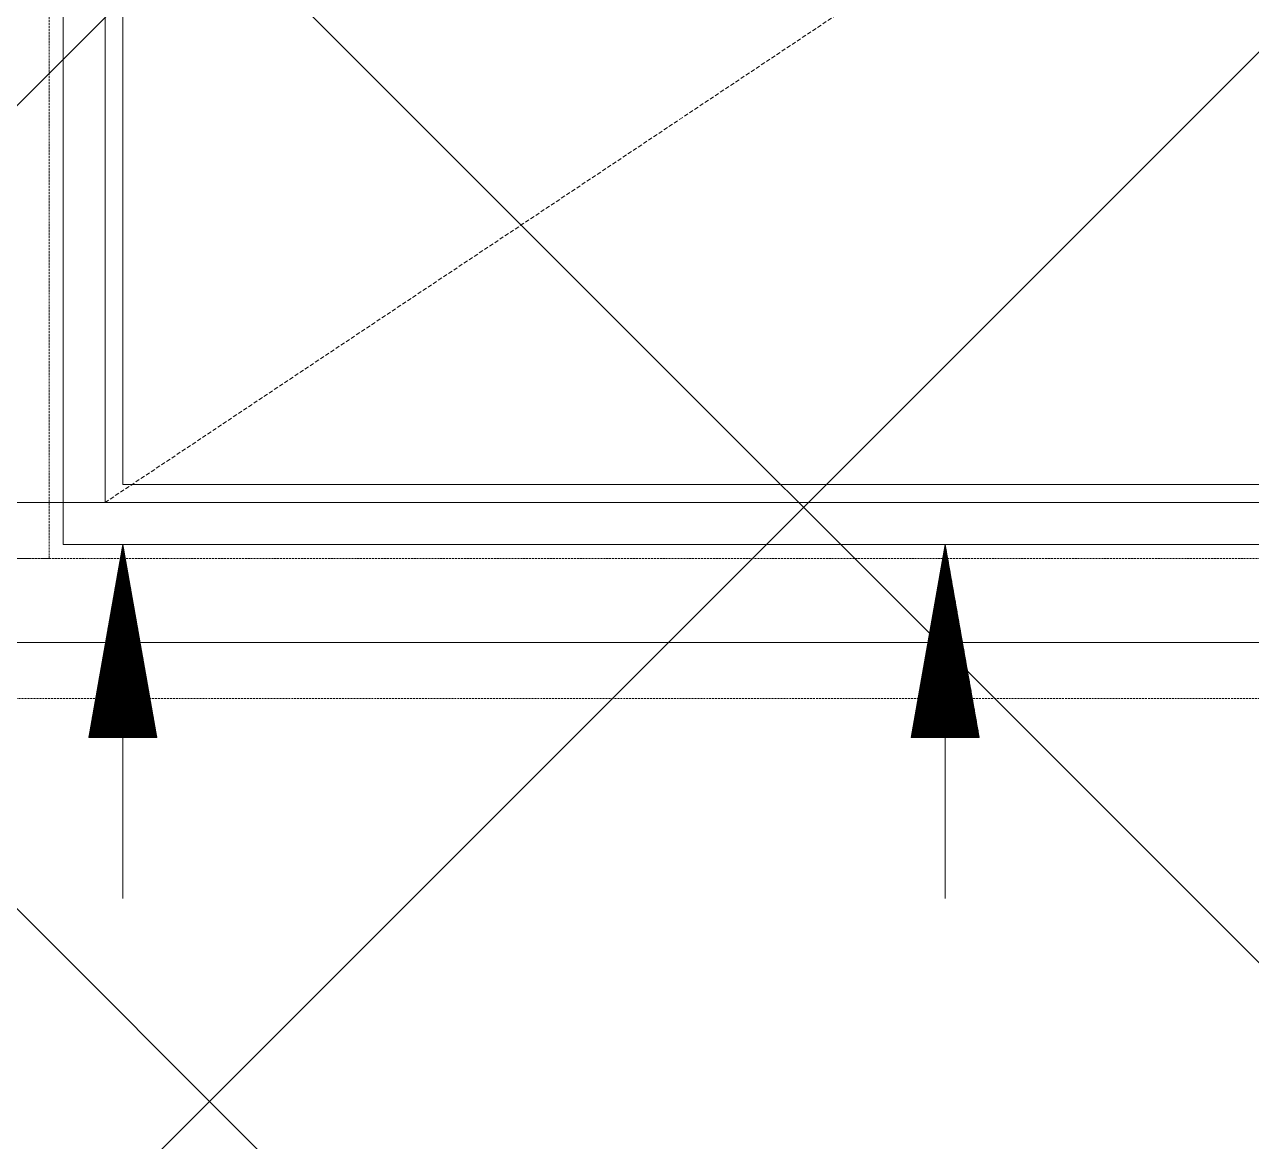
# Model space of a CAD drawing. Header units: inches. Extents: x -83664 to 20107, y -47222 to 19398.
# Drawn here: x -31031.5 to -30593.4, y -34746.7 to -34347.9 of the extents above; entities that cross this region are included whole.
import ezdxf

# ---------------------------------------------------------------- set-up
doc = ezdxf.new("R2010")
doc.units = ezdxf.units.IN
doc.header["$MEASUREMENT"] = 0
doc.linetypes.add('Hidden 0_50', pattern=[1.0584, 0.5292, -0.5292])
doc.linetypes.add('Hidden 1_5', pattern=[2.2, 1.5, -0.7])
for name, color, linetype, lineweight in [('A-DETL-GENF', 7, 'Continuous', 9), ('M-HVAC-CDFF', 7, 'Continuous', 9), ('M-HVAC-DUCT-ANNO', 7, 'Continuous', 9)]:
    doc.layers.add(name, color=color, linetype=linetype, lineweight=lineweight)
doc.layers.add('M-HVAC-DUCT', color=7, linetype='Continuous', lineweight=9, true_color=0xffe97f)

# ---------------------------------------------------------------- blocks, each defined once
blk = doc.blocks.new('GCE-AT-Return Register Grille Rectangular - 600x400-8275311-FIRST FLOOR AC CONDITIONING LAYOUT - PART A')
at = {"layer": 'A-DETL-GENF', "color": 6, "true_color": 0xff00ff}
for p, q in [((113940.28, 63838.67), (113928.12, 63769.7)), ((113940.28, 63838.67), (113928.12, 63769.7)), ((113940.08, 63837.54), (113940.08, 63769.7)), ((113940.18, 63838.1), (113940.18, 63769.7)), ((113940.28, 63838.67), (113952.44, 63769.7)), ((113940.28, 63838.67), (113940.28, 63769.7)), ((113940.28, 63838.67), (113940.28, 63769.7)), ((113940.38, 63838.1), (113940.38, 63769.7)), ((113940.48, 63837.54), (113940.48, 63769.7)), ((114233.93, 63838.67), (114221.77, 63769.7)), ((114233.93, 63838.67), (114221.77, 63769.7)), ((114233.73, 63837.54), (114233.73, 63769.7)), ((114233.83, 63838.1), (114233.83, 63769.7)), ((114233.93, 63838.67), (114246.09, 63769.7)), ((114233.93, 63838.67), (114233.93, 63769.7)), ((114233.93, 63838.67), (114233.93, 63769.7)), ((114234.03, 63838.1), (114234.03, 63769.7)), ((114234.13, 63837.54), (114234.13, 63769.7)), ((113939.28, 63833), (113939.28, 63769.7)), ((113939.38, 63833.57), (113939.38, 63769.7)), ((113939.48, 63834.13), (113939.48, 63769.7)), ((113939.58, 63834.7), (113939.58, 63769.7)), ((113939.68, 63835.27), (113939.68, 63769.7)), ((113939.78, 63835.83), (113939.78, 63769.7)), ((113939.88, 63836.4), (113939.88, 63769.7)), ((113939.98, 63836.97), (113939.98, 63769.7)), ((113940.58, 63836.97), (113940.58, 63769.7)), ((113940.68, 63836.4), (113940.68, 63769.7)), ((113940.78, 63835.83), (113940.78, 63769.7)), ((113940.88, 63835.27), (113940.88, 63769.7)), ((113940.98, 63834.7), (113940.98, 63769.7)), ((113941.08, 63834.13), (113941.08, 63769.7)), ((113941.18, 63833.57), (113941.18, 63769.7)), ((113941.28, 63833), (113941.28, 63769.7)), ((114232.93, 63833), (114232.93, 63769.7)), ((114233.03, 63833.57), (114233.03, 63769.7)), ((114233.13, 63834.13), (114233.13, 63769.7)), ((114233.23, 63834.7), (114233.23, 63769.7)), ((114233.33, 63835.27), (114233.33, 63769.7)), ((114233.43, 63835.83), (114233.43, 63769.7)), ((114233.53, 63836.4), (114233.53, 63769.7)), ((114233.63, 63836.97), (114233.63, 63769.7)), ((114234.23, 63836.97), (114234.23, 63769.7)), ((114234.33, 63836.4), (114234.33, 63769.7)), ((114234.43, 63835.83), (114234.43, 63769.7)), ((114234.53, 63835.27), (114234.53, 63769.7)), ((114234.63, 63834.7), (114234.63, 63769.7)), ((114234.73, 63834.13), (114234.73, 63769.7)), ((114234.83, 63833.57), (114234.83, 63769.7)), ((114234.93, 63833), (114234.93, 63769.7)), ((113938.48, 63828.46), (113938.48, 63769.7)), ((113938.58, 63829.03), (113938.58, 63769.7)), ((113938.68, 63829.6), (113938.68, 63769.7)), ((113938.78, 63830.16), (113938.78, 63769.7)), ((113938.88, 63830.73), (113938.88, 63769.7)), ((113938.98, 63831.3), (113938.98, 63769.7)), ((113939.08, 63831.86), (113939.08, 63769.7)), ((113939.18, 63832.43), (113939.18, 63769.7)), ((113941.38, 63832.43), (113941.38, 63769.7)), ((113941.48, 63831.86), (113941.48, 63769.7)), ((113941.58, 63831.3), (113941.58, 63769.7)), ((113941.68, 63830.73), (113941.68, 63769.7)), ((113941.78, 63830.16), (113941.78, 63769.7)), ((113941.88, 63829.6), (113941.88, 63769.7)), ((113941.98, 63829.03), (113941.98, 63769.7)), ((113942.08, 63828.46), (113942.08, 63769.7)), ((114232.13, 63828.46), (114232.13, 63769.7)), ((114232.23, 63829.03), (114232.23, 63769.7)), ((114232.33, 63829.6), (114232.33, 63769.7)), ((114232.43, 63830.16), (114232.43, 63769.7)), ((114232.53, 63830.73), (114232.53, 63769.7)), ((114232.63, 63831.3), (114232.63, 63769.7)), ((114232.73, 63831.86), (114232.73, 63769.7)), ((114232.83, 63832.43), (114232.83, 63769.7)), ((114235.03, 63832.43), (114235.03, 63769.7)), ((114235.13, 63831.86), (114235.13, 63769.7)), ((114235.23, 63831.3), (114235.23, 63769.7)), ((114235.33, 63830.73), (114235.33, 63769.7)), ((114235.43, 63830.16), (114235.43, 63769.7)), ((114235.53, 63829.6), (114235.53, 63769.7)), ((114235.63, 63829.03), (114235.63, 63769.7)), ((114235.73, 63828.46), (114235.73, 63769.7)), ((113937.78, 63824.49), (113937.78, 63769.7)), ((113937.88, 63825.06), (113937.88, 63769.7)), ((113937.98, 63825.63), (113937.98, 63769.7)), ((113938.08, 63826.19), (113938.08, 63769.7)), ((113938.18, 63826.76), (113938.18, 63769.7)), ((113938.28, 63827.33), (113938.28, 63769.7)), ((113938.38, 63827.89), (113938.38, 63769.7)), ((113942.18, 63827.89), (113942.18, 63769.7)), ((113942.28, 63827.33), (113942.28, 63769.7)), ((113942.38, 63826.76), (113942.38, 63769.7)), ((113942.48, 63826.19), (113942.48, 63769.7)), ((113942.58, 63825.63), (113942.58, 63769.7)), ((113942.68, 63825.06), (113942.68, 63769.7)), ((113942.78, 63824.49), (113942.78, 63769.7)), ((114231.43, 63824.49), (114231.43, 63769.7)), ((114231.53, 63825.06), (114231.53, 63769.7)), ((114231.63, 63825.63), (114231.63, 63769.7)), ((114231.73, 63826.19), (114231.73, 63769.7)), ((114231.83, 63826.76), (114231.83, 63769.7)), ((114231.93, 63827.33), (114231.93, 63769.7)), ((114232.03, 63827.89), (114232.03, 63769.7)), ((114235.83, 63827.89), (114235.83, 63769.7)), ((114235.93, 63827.33), (114235.93, 63769.7)), ((114236.03, 63826.76), (114236.03, 63769.7)), ((114236.13, 63826.19), (114236.13, 63769.7)), ((114236.23, 63825.63), (114236.23, 63769.7)), ((114236.33, 63825.06), (114236.33, 63769.7)), ((114236.43, 63824.49), (114236.43, 63769.7)), ((113936.98, 63819.95), (113936.98, 63769.7)), ((113937.08, 63820.52), (113937.08, 63769.7)), ((113937.18, 63821.09), (113937.18, 63769.7)), ((113937.28, 63821.66), (113937.28, 63769.7)), ((113937.38, 63822.22), (113937.38, 63769.7)), ((113937.48, 63822.79), (113937.48, 63769.7)), ((113937.58, 63823.36), (113937.58, 63769.7)), ((113937.68, 63823.92), (113937.68, 63769.7)), ((113942.88, 63823.92), (113942.88, 63769.7)), ((113942.98, 63823.36), (113942.98, 63769.7)), ((113943.08, 63822.79), (113943.08, 63769.7)), ((113943.18, 63822.22), (113943.18, 63769.7)), ((113943.28, 63821.66), (113943.28, 63769.7)), ((113943.38, 63821.09), (113943.38, 63769.7)), ((113943.48, 63820.52), (113943.48, 63769.7)), ((113943.58, 63819.95), (113943.58, 63769.7)), ((114230.63, 63819.95), (114230.63, 63769.7)), ((114230.73, 63820.52), (114230.73, 63769.7)), ((114230.83, 63821.09), (114230.83, 63769.7)), ((114230.93, 63821.66), (114230.93, 63769.7)), ((114231.03, 63822.22), (114231.03, 63769.7)), ((114231.13, 63822.79), (114231.13, 63769.7)), ((114231.23, 63823.36), (114231.23, 63769.7)), ((114231.33, 63823.92), (114231.33, 63769.7)), ((114236.53, 63823.92), (114236.53, 63769.7)), ((114236.63, 63823.36), (114236.63, 63769.7)), ((114236.73, 63822.79), (114236.73, 63769.7)), ((114236.83, 63822.22), (114236.83, 63769.7)), ((114236.93, 63821.66), (114236.93, 63769.7)), ((114237.03, 63821.09), (114237.03, 63769.7)), ((114237.13, 63820.52), (114237.13, 63769.7)), ((114237.23, 63819.95), (114237.23, 63769.7)), ((113936.18, 63815.42), (113936.18, 63769.7)), ((113936.28, 63815.98), (113936.28, 63769.7)), ((113936.38, 63816.55), (113936.38, 63769.7)), ((113936.48, 63817.12), (113936.48, 63769.7)), ((113936.58, 63817.69), (113936.58, 63769.7)), ((113936.68, 63818.25), (113936.68, 63769.7)), ((113936.78, 63818.82), (113936.78, 63769.7)), ((113936.88, 63819.39), (113936.88, 63769.7)), ((113943.68, 63819.39), (113943.68, 63769.7)), ((113943.78, 63818.82), (113943.78, 63769.7)), ((113943.88, 63818.25), (113943.88, 63769.7)), ((113943.98, 63817.69), (113943.98, 63769.7)), ((113944.08, 63817.12), (113944.08, 63769.7)), ((113944.18, 63816.55), (113944.18, 63769.7)), ((113944.28, 63815.98), (113944.28, 63769.7)), ((113944.38, 63815.42), (113944.38, 63769.7)), ((114229.83, 63815.42), (114229.83, 63769.7)), ((114229.93, 63815.98), (114229.93, 63769.7)), ((114230.03, 63816.55), (114230.03, 63769.7)), ((114230.13, 63817.12), (114230.13, 63769.7)), ((114230.23, 63817.69), (114230.23, 63769.7)), ((114230.33, 63818.25), (114230.33, 63769.7)), ((114230.43, 63818.82), (114230.43, 63769.7)), ((114230.53, 63819.39), (114230.53, 63769.7)), ((114237.33, 63819.39), (114237.33, 63769.7)), ((114237.43, 63818.82), (114237.43, 63769.7)), ((114237.53, 63818.25), (114237.53, 63769.7)), ((114237.63, 63817.69), (114237.63, 63769.7)), ((114237.73, 63817.12), (114237.73, 63769.7)), ((114237.83, 63816.55), (114237.83, 63769.7)), ((114237.93, 63815.98), (114237.93, 63769.7)), ((114238.03, 63815.42), (114238.03, 63769.7)), ((113935.48, 63811.45), (113935.48, 63769.7)), ((113935.58, 63812.01), (113935.58, 63769.7)), ((113935.68, 63812.58), (113935.68, 63769.7)), ((113935.78, 63813.15), (113935.78, 63769.7)), ((113935.88, 63813.72), (113935.88, 63769.7)), ((113935.98, 63814.28), (113935.98, 63769.7)), ((113936.08, 63814.85), (113936.08, 63769.7)), ((113944.48, 63814.85), (113944.48, 63769.7)), ((113944.58, 63814.28), (113944.58, 63769.7)), ((113944.68, 63813.72), (113944.68, 63769.7)), ((113944.78, 63813.15), (113944.78, 63769.7)), ((113944.88, 63812.58), (113944.88, 63769.7)), ((113944.98, 63812.01), (113944.98, 63769.7)), ((113945.08, 63811.45), (113945.08, 63769.7)), ((114229.13, 63811.45), (114229.13, 63769.7)), ((114229.23, 63812.01), (114229.23, 63769.7)), ((114229.33, 63812.58), (114229.33, 63769.7)), ((114229.43, 63813.15), (114229.43, 63769.7)), ((114229.53, 63813.72), (114229.53, 63769.7)), ((114229.63, 63814.28), (114229.63, 63769.7)), ((114229.73, 63814.85), (114229.73, 63769.7)), ((114238.13, 63814.85), (114238.13, 63769.7)), ((114238.23, 63814.28), (114238.23, 63769.7)), ((114238.33, 63813.72), (114238.33, 63769.7)), ((114238.43, 63813.15), (114238.43, 63769.7)), ((114238.53, 63812.58), (114238.53, 63769.7)), ((114238.63, 63812.01), (114238.63, 63769.7)), ((114238.73, 63811.45), (114238.73, 63769.7)), ((113934.68, 63806.91), (113934.68, 63769.7)), ((113934.78, 63807.48), (113934.78, 63769.7)), ((113934.88, 63808.04), (113934.88, 63769.7)), ((113934.98, 63808.61), (113934.98, 63769.7)), ((113935.08, 63809.18), (113935.08, 63769.7)), ((113935.18, 63809.75), (113935.18, 63769.7)), ((113935.28, 63810.31), (113935.28, 63769.7)), ((113935.38, 63810.88), (113935.38, 63769.7)), ((113945.18, 63810.88), (113945.18, 63769.7)), ((113945.28, 63810.31), (113945.28, 63769.7)), ((113945.38, 63809.75), (113945.38, 63769.7)), ((113945.48, 63809.18), (113945.48, 63769.7)), ((113945.58, 63808.61), (113945.58, 63769.7)), ((113945.68, 63808.04), (113945.68, 63769.7)), ((113945.78, 63807.48), (113945.78, 63769.7)), ((113945.88, 63806.91), (113945.88, 63769.7)), ((114228.33, 63806.91), (114228.33, 63769.7)), ((114228.43, 63807.48), (114228.43, 63769.7)), ((114228.53, 63808.04), (114228.53, 63769.7)), ((114228.63, 63808.61), (114228.63, 63769.7)), ((114228.73, 63809.18), (114228.73, 63769.7)), ((114228.83, 63809.75), (114228.83, 63769.7)), ((114228.93, 63810.31), (114228.93, 63769.7)), ((114229.03, 63810.88), (114229.03, 63769.7)), ((114238.83, 63810.88), (114238.83, 63769.7)), ((114238.93, 63810.31), (114238.93, 63769.7)), ((114239.03, 63809.75), (114239.03, 63769.7)), ((114239.13, 63809.18), (114239.13, 63769.7)), ((114239.23, 63808.61), (114239.23, 63769.7)), ((114239.33, 63808.04), (114239.33, 63769.7)), ((114239.43, 63807.48), (114239.43, 63769.7)), ((114239.53, 63806.91), (114239.53, 63769.7)), ((113933.88, 63802.37), (113933.88, 63769.7)), ((113933.98, 63802.94), (113933.98, 63769.7)), ((113934.08, 63803.51), (113934.08, 63769.7)), ((113934.18, 63804.07), (113934.18, 63769.7)), ((113934.28, 63804.64), (113934.28, 63769.7)), ((113934.38, 63805.21), (113934.38, 63769.7)), ((113934.48, 63805.78), (113934.48, 63769.7)), ((113934.58, 63806.34), (113934.58, 63769.7)), ((113945.98, 63806.34), (113945.98, 63769.7)), ((113946.08, 63805.78), (113946.08, 63769.7)), ((113946.18, 63805.21), (113946.18, 63769.7)), ((113946.28, 63804.64), (113946.28, 63769.7)), ((113946.38, 63804.07), (113946.38, 63769.7)), ((113946.48, 63803.51), (113946.48, 63769.7)), ((113946.58, 63802.94), (113946.58, 63769.7)), ((113946.68, 63802.37), (113946.68, 63769.7)), ((114227.53, 63802.37), (114227.53, 63769.7)), ((114227.63, 63802.94), (114227.63, 63769.7)), ((114227.73, 63803.51), (114227.73, 63769.7)), ((114227.83, 63804.07), (114227.83, 63769.7)), ((114227.93, 63804.64), (114227.93, 63769.7)), ((114228.03, 63805.21), (114228.03, 63769.7)), ((114228.13, 63805.78), (114228.13, 63769.7)), ((114228.23, 63806.34), (114228.23, 63769.7)), ((114239.63, 63806.34), (114239.63, 63769.7)), ((114239.73, 63805.78), (114239.73, 63769.7)), ((114239.83, 63805.21), (114239.83, 63769.7)), ((114239.93, 63804.64), (114239.93, 63769.7)), ((114240.03, 63804.07), (114240.03, 63769.7)), ((114240.13, 63803.51), (114240.13, 63769.7)), ((114240.23, 63802.94), (114240.23, 63769.7)), ((114240.33, 63802.37), (114240.33, 63769.7)), ((113933.08, 63797.84), (113933.08, 63769.7)), ((113933.18, 63798.4), (113933.18, 63769.7)), ((113933.28, 63798.97), (113933.28, 63769.7)), ((113933.38, 63799.54), (113933.38, 63769.7)), ((113933.48, 63800.1), (113933.48, 63769.7)), ((113933.58, 63800.67), (113933.58, 63769.7)), ((113933.68, 63801.24), (113933.68, 63769.7)), ((113933.78, 63801.81), (113933.78, 63769.7)), ((113946.78, 63801.81), (113946.78, 63769.7)), ((113946.88, 63801.24), (113946.88, 63769.7)), ((113946.98, 63800.67), (113946.98, 63769.7)), ((113947.08, 63800.1), (113947.08, 63769.7)), ((113947.18, 63799.54), (113947.18, 63769.7)), ((113947.28, 63798.97), (113947.28, 63769.7)), ((113947.38, 63798.4), (113947.38, 63769.7)), ((113947.48, 63797.84), (113947.48, 63769.7)), ((114226.73, 63797.84), (114226.73, 63769.7)), ((114226.83, 63798.4), (114226.83, 63769.7)), ((114226.93, 63798.97), (114226.93, 63769.7)), ((114227.03, 63799.54), (114227.03, 63769.7)), ((114227.13, 63800.1), (114227.13, 63769.7)), ((114227.23, 63800.67), (114227.23, 63769.7)), ((114227.33, 63801.24), (114227.33, 63769.7)), ((114227.43, 63801.81), (114227.43, 63769.7)), ((114240.43, 63801.81), (114240.43, 63769.7)), ((114240.53, 63801.24), (114240.53, 63769.7)), ((114240.63, 63800.67), (114240.63, 63769.7)), ((114240.73, 63800.1), (114240.73, 63769.7)), ((114240.83, 63799.54), (114240.83, 63769.7)), ((114240.93, 63798.97), (114240.93, 63769.7)), ((114241.03, 63798.4), (114241.03, 63769.7)), ((114241.13, 63797.84), (114241.13, 63769.7)), ((113932.38, 63793.87), (113932.38, 63769.7)), ((113932.48, 63794.43), (113932.48, 63769.7)), ((113932.58, 63795), (113932.58, 63769.7)), ((113932.68, 63795.57), (113932.68, 63769.7)), ((113932.78, 63796.13), (113932.78, 63769.7)), ((113932.88, 63796.7), (113932.88, 63769.7)), ((113932.98, 63797.27), (113932.98, 63769.7)), ((113947.58, 63797.27), (113947.58, 63769.7)), ((113947.68, 63796.7), (113947.68, 63769.7)), ((113947.78, 63796.13), (113947.78, 63769.7)), ((113947.88, 63795.57), (113947.88, 63769.7)), ((113947.98, 63795), (113947.98, 63769.7)), ((113948.08, 63794.43), (113948.08, 63769.7)), ((113948.18, 63793.87), (113948.18, 63769.7)), ((114226.03, 63793.87), (114226.03, 63769.7)), ((114226.13, 63794.43), (114226.13, 63769.7)), ((114226.23, 63795), (114226.23, 63769.7)), ((114226.33, 63795.57), (114226.33, 63769.7)), ((114226.43, 63796.13), (114226.43, 63769.7)), ((114226.53, 63796.7), (114226.53, 63769.7)), ((114226.63, 63797.27), (114226.63, 63769.7)), ((114241.23, 63797.27), (114241.23, 63769.7)), ((114241.33, 63796.7), (114241.33, 63769.7)), ((114241.43, 63796.13), (114241.43, 63769.7)), ((114241.53, 63795.57), (114241.53, 63769.7)), ((114241.63, 63795), (114241.63, 63769.7)), ((114241.73, 63794.43), (114241.73, 63769.7)), ((114241.83, 63793.87), (114241.83, 63769.7)), ((113931.58, 63789.33), (113931.58, 63769.7)), ((113931.68, 63789.9), (113931.68, 63769.7)), ((113931.78, 63790.46), (113931.78, 63769.7)), ((113931.88, 63791.03), (113931.88, 63769.7)), ((113931.98, 63791.6), (113931.98, 63769.7)), ((113932.08, 63792.16), (113932.08, 63769.7)), ((113932.18, 63792.73), (113932.18, 63769.7)), ((113932.28, 63793.3), (113932.28, 63769.7)), ((113948.28, 63793.3), (113948.28, 63769.7)), ((113948.38, 63792.73), (113948.38, 63769.7)), ((113948.48, 63792.16), (113948.48, 63769.7)), ((113948.58, 63791.6), (113948.58, 63769.7)), ((113948.68, 63791.03), (113948.68, 63769.7)), ((113948.78, 63790.46), (113948.78, 63769.7)), ((113948.88, 63789.9), (113948.88, 63769.7)), ((113948.98, 63789.33), (113948.98, 63769.7)), ((114225.23, 63789.33), (114225.23, 63769.7)), ((114225.33, 63789.9), (114225.33, 63769.7)), ((114225.43, 63790.46), (114225.43, 63769.7)), ((114225.53, 63791.03), (114225.53, 63769.7)), ((114225.63, 63791.6), (114225.63, 63769.7)), ((114225.73, 63792.16), (114225.73, 63769.7)), ((114225.83, 63792.73), (114225.83, 63769.7)), ((114225.93, 63793.3), (114225.93, 63769.7)), ((114241.93, 63793.3), (114241.93, 63769.7)), ((114242.03, 63792.73), (114242.03, 63769.7)), ((114242.13, 63792.16), (114242.13, 63769.7)), ((114242.23, 63791.6), (114242.23, 63769.7)), ((114242.33, 63791.03), (114242.33, 63769.7)), ((114242.43, 63790.46), (114242.43, 63769.7)), ((114242.53, 63789.9), (114242.53, 63769.7)), ((114242.63, 63789.33), (114242.63, 63769.7)), ((113930.78, 63784.79), (113930.78, 63769.7)), ((113930.88, 63785.36), (113930.88, 63769.7)), ((113930.98, 63785.93), (113930.98, 63769.7)), ((113931.08, 63786.49), (113931.08, 63769.7)), ((113931.18, 63787.06), (113931.18, 63769.7)), ((113931.28, 63787.63), (113931.28, 63769.7)), ((113931.38, 63788.19), (113931.38, 63769.7)), ((113931.48, 63788.76), (113931.48, 63769.7)), ((113949.08, 63788.76), (113949.08, 63769.7)), ((113949.18, 63788.19), (113949.18, 63769.7)), ((113949.28, 63787.63), (113949.28, 63769.7)), ((113949.38, 63787.06), (113949.38, 63769.7)), ((113949.48, 63786.49), (113949.48, 63769.7)), ((113949.58, 63785.93), (113949.58, 63769.7)), ((113949.68, 63785.36), (113949.68, 63769.7)), ((113949.78, 63784.79), (113949.78, 63769.7)), ((114224.43, 63784.79), (114224.43, 63769.7)), ((114224.53, 63785.36), (114224.53, 63769.7)), ((114224.63, 63785.93), (114224.63, 63769.7)), ((114224.73, 63786.49), (114224.73, 63769.7)), ((114224.83, 63787.06), (114224.83, 63769.7)), ((114224.93, 63787.63), (114224.93, 63769.7)), ((114225.03, 63788.19), (114225.03, 63769.7)), ((114225.13, 63788.76), (114225.13, 63769.7)), ((114242.73, 63788.76), (114242.73, 63769.7)), ((114242.83, 63788.19), (114242.83, 63769.7)), ((114242.93, 63787.63), (114242.93, 63769.7)), ((114243.03, 63787.06), (114243.03, 63769.7)), ((114243.13, 63786.49), (114243.13, 63769.7)), ((114243.23, 63785.93), (114243.23, 63769.7)), ((114243.33, 63785.36), (114243.33, 63769.7)), ((114243.43, 63784.79), (114243.43, 63769.7)), ((113929.98, 63780.26), (113929.98, 63769.7)), ((113930.08, 63780.82), (113930.08, 63769.7)), ((113930.18, 63781.39), (113930.18, 63769.7)), ((113930.28, 63781.96), (113930.28, 63769.7)), ((113930.38, 63782.52), (113930.38, 63769.7)), ((113930.48, 63783.09), (113930.48, 63769.7)), ((113930.58, 63783.66), (113930.58, 63769.7)), ((113930.68, 63784.22), (113930.68, 63769.7)), ((113949.88, 63784.22), (113949.88, 63769.7)), ((113949.98, 63783.66), (113949.98, 63769.7)), ((113950.08, 63783.09), (113950.08, 63769.7)), ((113950.18, 63782.52), (113950.18, 63769.7)), ((113950.28, 63781.96), (113950.28, 63769.7)), ((113950.38, 63781.39), (113950.38, 63769.7)), ((113950.48, 63780.82), (113950.48, 63769.7)), ((113950.58, 63780.26), (113950.58, 63769.7)), ((114223.63, 63780.26), (114223.63, 63769.7)), ((114223.73, 63780.82), (114223.73, 63769.7)), ((114223.83, 63781.39), (114223.83, 63769.7)), ((114223.93, 63781.96), (114223.93, 63769.7)), ((114224.03, 63782.52), (114224.03, 63769.7)), ((114224.13, 63783.09), (114224.13, 63769.7)), ((114224.23, 63783.66), (114224.23, 63769.7)), ((114224.33, 63784.22), (114224.33, 63769.7)), ((114243.53, 63784.22), (114243.53, 63769.7)), ((114243.63, 63783.66), (114243.63, 63769.7)), ((114243.73, 63783.09), (114243.73, 63769.7)), ((114243.83, 63782.52), (114243.83, 63769.7)), ((114243.93, 63781.96), (114243.93, 63769.7)), ((114244.03, 63781.39), (114244.03, 63769.7)), ((114244.13, 63780.82), (114244.13, 63769.7)), ((114244.23, 63780.26), (114244.23, 63769.7)), ((113929.28, 63776.29), (113929.28, 63769.7)), ((113929.38, 63776.85), (113929.38, 63769.7)), ((113929.48, 63777.42), (113929.48, 63769.7)), ((113929.58, 63777.99), (113929.58, 63769.7)), ((113929.68, 63778.55), (113929.68, 63769.7)), ((113929.78, 63779.12), (113929.78, 63769.7)), ((113929.88, 63779.69), (113929.88, 63769.7)), ((113950.68, 63779.69), (113950.68, 63769.7)), ((113950.78, 63779.12), (113950.78, 63769.7)), ((113950.88, 63778.55), (113950.88, 63769.7)), ((113950.98, 63777.99), (113950.98, 63769.7)), ((113951.08, 63777.42), (113951.08, 63769.7)), ((113951.18, 63776.85), (113951.18, 63769.7)), ((113951.28, 63776.29), (113951.28, 63769.7)), ((114222.93, 63776.29), (114222.93, 63769.7)), ((114223.03, 63776.85), (114223.03, 63769.7)), ((114223.13, 63777.42), (114223.13, 63769.7)), ((114223.23, 63777.99), (114223.23, 63769.7)), ((114223.33, 63778.55), (114223.33, 63769.7)), ((114223.43, 63779.12), (114223.43, 63769.7)), ((114223.53, 63779.69), (114223.53, 63769.7)), ((114244.33, 63779.69), (114244.33, 63769.7)), ((114244.43, 63779.12), (114244.43, 63769.7)), ((114244.53, 63778.55), (114244.53, 63769.7)), ((114244.63, 63777.99), (114244.63, 63769.7)), ((114244.73, 63777.42), (114244.73, 63769.7)), ((114244.83, 63776.85), (114244.83, 63769.7)), ((114244.93, 63776.29), (114244.93, 63769.7)), ((113928.48, 63771.75), (113928.48, 63769.7)), ((113928.58, 63772.32), (113928.58, 63769.7)), ((113928.68, 63772.88), (113928.68, 63769.7)), ((113928.78, 63773.45), (113928.78, 63769.7)), ((113928.88, 63774.02), (113928.88, 63769.7)), ((113928.98, 63774.58), (113928.98, 63769.7)), ((113929.08, 63775.15), (113929.08, 63769.7)), ((113929.18, 63775.72), (113929.18, 63769.7)), ((113951.38, 63775.72), (113951.38, 63769.7)), ((113951.48, 63775.15), (113951.48, 63769.7)), ((113951.58, 63774.58), (113951.58, 63769.7)), ((113951.68, 63774.02), (113951.68, 63769.7)), ((113951.78, 63773.45), (113951.78, 63769.7)), ((113951.88, 63772.88), (113951.88, 63769.7)), ((113951.98, 63772.32), (113951.98, 63769.7)), ((113952.08, 63771.75), (113952.08, 63769.7)), ((114222.13, 63771.75), (114222.13, 63769.7)), ((114222.23, 63772.32), (114222.23, 63769.7)), ((114222.33, 63772.88), (114222.33, 63769.7)), ((114222.43, 63773.45), (114222.43, 63769.7)), ((114222.53, 63774.02), (114222.53, 63769.7)), ((114222.63, 63774.58), (114222.63, 63769.7)), ((114222.73, 63775.15), (114222.73, 63769.7)), ((114222.83, 63775.72), (114222.83, 63769.7)), ((114245.03, 63775.72), (114245.03, 63769.7)), ((114245.13, 63775.15), (114245.13, 63769.7)), ((114245.23, 63774.58), (114245.23, 63769.7)), ((114245.33, 63774.02), (114245.33, 63769.7)), ((114245.43, 63773.45), (114245.43, 63769.7)), ((114245.53, 63772.88), (114245.53, 63769.7)), ((114245.63, 63772.32), (114245.63, 63769.7)), ((114245.73, 63771.75), (114245.73, 63769.7)), ((113928.12, 63769.7), (113952.44, 63769.7)), ((113928.18, 63770.05), (113928.18, 63769.7)), ((113928.28, 63770.61), (113928.28, 63769.7)), ((113928.38, 63771.18), (113928.38, 63769.7)), ((113940.28, 63712.2), (113940.28, 63769.7)), ((113952.18, 63771.18), (113952.18, 63769.7)), ((113952.28, 63770.61), (113952.28, 63769.7)), ((113952.38, 63770.05), (113952.38, 63769.7)), ((114221.77, 63769.7), (114246.09, 63769.7)), ((114221.83, 63770.05), (114221.83, 63769.7)), ((114221.93, 63770.61), (114221.93, 63769.7)), ((114222.03, 63771.18), (114222.03, 63769.7)), ((114233.93, 63712.2), (114233.93, 63769.7)), ((114245.83, 63771.18), (114245.83, 63769.7)), ((114245.93, 63770.61), (114245.93, 63769.7)), ((114246.03, 63770.05), (114246.03, 63769.7))]:
    blk.add_line(p, q, dxfattribs=at)
at = {"layer": 'M-HVAC-CDFF', "color": 6, "true_color": 0xff00ff}
for p, q in [((113918.93, 63838.67), (113918.93, 64268.67)), ((113918.93, 64268.67), (113918.93, 63838.67)), ((113933.93, 63853.67), (113933.93, 64253.67)), ((113933.93, 64253.67), (113933.93, 63853.67)), ((113940.28, 63860.02), (113940.28, 64247.32)), ((113940.28, 64247.32), (113940.28, 63860.02)), ((114527.58, 63860.02), (113940.28, 63860.02)), ((113940.28, 63860.02), (114527.58, 63860.02)), ((114533.93, 63853.67), (113933.93, 63853.67)), ((113933.93, 63853.67), (114533.93, 63853.67)), ((114548.93, 63838.67), (113918.93, 63838.67)), ((113918.93, 63838.67), (114548.93, 63838.67))]:
    blk.add_line(p, q, dxfattribs=at)
blk = doc.blocks.new('M_Rectangular Tap - Beveled - Standard-V19-FIRST FLOOR AC CONDITIONING LAYOUT - PART A')
at = {"layer": 'M-HVAC-DUCT', "color": 6, "true_color": 0xff00ff}
for p, q in [((113933.93, 63853.67), (113933.93, 64253.67)), ((113933.93, 63853.67), (113833.93, 63853.67)), ((114533.93, 63853.67), (113833.93, 63853.67)), ((114533.93, 63853.67), (113933.93, 63853.67))]:
    blk.add_line(p, q, dxfattribs=at)
blk = doc.blocks.new('TEMW-SMBZ-HO-BM-HVAC-00002_rvt-1-FIRST FLOOR AC CONDITIONING LAYOUT - PART A')
at = {"layer": 'M-HVAC-DUCT', "color": 6, "linetype": 'Hidden 0_50', "true_color": 0xff00ff}
for p, q in [((120433.93, 63833.67), (120433.93, 64273.67)), ((120433.93, 64273.67), (120433.93, 63833.67)), ((120433.93, 63833.67), (120433.93, 64273.67)), ((121073.93, 63833.67), (120333.93, 63833.67)), ((120333.93, 63833.67), (120433.93, 63833.67)), ((121073.93, 63833.67), (120433.93, 63833.67)), ((120433.93, 63833.67), (121073.93, 63833.67)), ((120433.93, 63833.67), (121073.93, 63833.67)), ((115166, 63783.67), (121171, 63783.67)), ((121171, 63783.67), (115166, 63783.67))]:
    blk.add_line(p, q, dxfattribs=at)
at = {"layer": 'M-HVAC-DUCT', "color": 6, "true_color": 0xff00ff}
for p, q in [((120353.93, 63853.67), (121053.93, 63853.67)), ((121053.93, 63853.67), (120353.93, 63853.67)), ((121171, 63803.67), (115166, 63803.67)), ((121171, 63803.67), (115166, 63803.67))]:
    blk.add_line(p, q, dxfattribs=at)
at = {"layer": 'M-HVAC-DUCT-ANNO', "color": 6, "linetype": 'Hidden 1_5', "true_color": 0xff00ff}
for p, q in [((120453.93, 63853.67), (120453.93, 64253.67)), ((120453.93, 63853.67), (121053.93, 64253.67)), ((121053.93, 63853.67), (120453.93, 63853.67))]:
    blk.add_line(p, q, dxfattribs=at)
at = {"layer": 'M-HVAC-CDFF', "color": 6, "linetype": 'Hidden 0_50', "lineweight": 9, "true_color": 0xff00ff}
blk.add_blockref('GCE-AT-Return Register Grille Rectangular - 600x400-8275311-FIRST FLOOR AC CONDITIONING LAYOUT - PART A', (6520, 0), dxfattribs=at)
at = {"layer": 'M-HVAC-DUCT', "color": 6, "linetype": 'Hidden 0_50', "lineweight": 9, "true_color": 0xff00ff}
blk.add_blockref('M_Rectangular Tap - Beveled - Standard-V19-FIRST FLOOR AC CONDITIONING LAYOUT - PART A', (6520, 0), dxfattribs=at)
blk = doc.blocks.new('TEMW-SMBZ-HO-BM-HVAC-00002_rvt-2-FIRST FLOOR AC CONDITIONING LAYOUT - PART A')
at = {"layer": 'M-HVAC-DUCT', "color": 6, "linetype": 'Hidden 0_50', "true_color": 0xff00ff}
for p, q in [((120433.93, 63833.67), (120433.93, 64273.67)), ((120433.93, 64273.67), (120433.93, 63833.67)), ((120433.93, 63833.67), (120433.93, 64273.67)), ((121073.93, 63833.67), (120333.93, 63833.67)), ((120333.93, 63833.67), (120433.93, 63833.67)), ((121073.93, 63833.67), (120433.93, 63833.67)), ((120433.93, 63833.67), (121073.93, 63833.67)), ((120433.93, 63833.67), (121073.93, 63833.67)), ((115166, 63783.67), (121171, 63783.67)), ((121171, 63783.67), (115166, 63783.67))]:
    blk.add_line(p, q, dxfattribs=at)
at = {"layer": 'M-HVAC-DUCT', "color": 6, "true_color": 0xff00ff}
for p, q in [((120353.93, 63853.67), (121053.93, 63853.67)), ((121053.93, 63853.67), (120353.93, 63853.67)), ((121171, 63803.67), (115166, 63803.67)), ((121171, 63803.67), (115166, 63803.67))]:
    blk.add_line(p, q, dxfattribs=at)
at = {"layer": 'M-HVAC-DUCT-ANNO', "color": 6, "linetype": 'Hidden 1_5', "true_color": 0xff00ff}
for p, q in [((120453.93, 63853.67), (120453.93, 64253.67)), ((120453.93, 63853.67), (121053.93, 64253.67)), ((121053.93, 63853.67), (120453.93, 63853.67))]:
    blk.add_line(p, q, dxfattribs=at)
at = {"layer": 'M-HVAC-CDFF', "color": 6, "linetype": 'Hidden 0_50', "lineweight": 9, "true_color": 0xff00ff}
blk.add_blockref('GCE-AT-Return Register Grille Rectangular - 600x400-8275311-FIRST FLOOR AC CONDITIONING LAYOUT - PART A', (6520, 0), dxfattribs=at)
at = {"layer": 'M-HVAC-DUCT', "color": 6, "linetype": 'Hidden 0_50', "lineweight": 9, "true_color": 0xff00ff}
blk.add_blockref('M_Rectangular Tap - Beveled - Standard-V19-FIRST FLOOR AC CONDITIONING LAYOUT - PART A', (6520, 0), dxfattribs=at)

msp = doc.modelspace()

# ---------------------------------------------------------------- hatches: boundary and pattern name
at = {"layer": 'A-DETL-GENF', "true_color": 0xff0000}
h = msp.add_hatch(dxfattribs=at)
h.set_pattern_fill('FP_59', color=1, style=0, pattern_type=2)
h.set_pattern_definition([(45, (-151456.65, -98372.2), (-212.13203, 212.13203), []), (135, (-151456.65, -98372.2), (-212.13203, -212.13203), [])])
h.paths.add_polyline_path([(-62993.02, -37189.54), (-27297.3, -37189.54), (-27297.3, -98.37), (-62993.02, -98.37), (-62993.02, -33332.99)])

# ---------------------------------------------------------------- block references
at = {"lineweight": 5}
for name in ['TEMW-SMBZ-HO-BM-HVAC-00002_rvt-1-FIRST FLOOR AC CONDITIONING LAYOUT - PART A', 'TEMW-SMBZ-HO-BM-HVAC-00002_rvt-2-FIRST FLOOR AC CONDITIONING LAYOUT - PART A']:
    msp.add_blockref(name, (-151456.65, -98372.21), dxfattribs=at)

doc.saveas('drawing.dxf')
